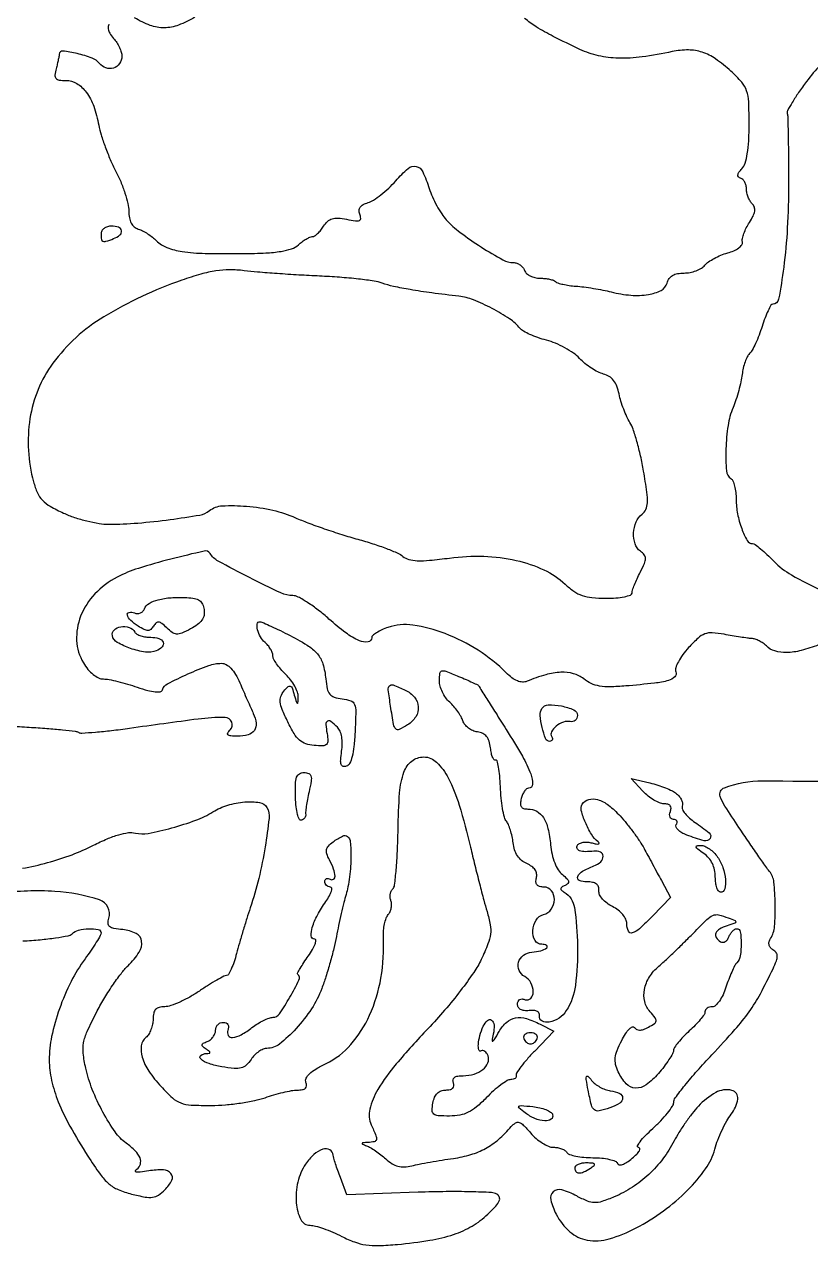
# Model space of a CAD drawing. Extents: x 0 to 1938, y 0 to 2000.
# Drawn here: x 1610.3 to 1761.3, y 930.1 to 1164.8 of the extents above; entities that cross this region are included whole.
import ezdxf

# ---------------------------------------------------------------- set-up
doc = ezdxf.new("R2010")
doc.units = 0

msp = doc.modelspace()

# ---------------------------------------------------------------- linework, layer by layer
for points in [[(1626.482662, 1164.808072, 0.109243), (1626.388707, 1163.910759, 0.111207), (1626.682139, 1163.06731, 0.044845), (1627.420296, 1162.088072, -0.042225), (1628.024919, 1161.294647, -0.034307), (1628.535962, 1160.355123, -0.035502), (1628.88737, 1159.417596, -0.072035), (1629, 1158.639875, -0.153346), (1628.558444, 1157.233995, -0.164798), (1627.403181, 1156.381918, -0.160199), (1625.941355, 1156.394879, -0.144743), (1624.701956, 1157.268622, 0.137184), (1623.28343, 1158.300457, 0.031514), (1620.421206, 1159.164584, 0.028898), (1617.643019, 1159.648404, 0.441117), (1616.986345, 1159.076807, -0.042241), (1616.948852, 1158.731322, -0.00556), (1616.799577, 1158.0085, -0.006424), (1616.601589, 1157.153753, -0.005343), (1616.369714, 1156.25, 0.038992), (1616.145571, 1155.044889, 0.204495), (1616.338805, 1154.414596, 0.187437), (1616.942228, 1154.085481, 0.032196), (1618.268359, 1154, -0.13802), (1620.362298, 1153.410766, -0.097839), (1622.168554, 1151.749296, -0.073276), (1623.596808, 1149.044154, -0.039563), (1624.568818, 1145.396199, 0.02969), (1625.019781, 1143.558827, 0.013498), (1625.815042, 1141.214443, 0.013311), (1626.788989, 1138.780611, 0.017804), (1627.808225, 1136.631691, -0.021215), (1628.774786, 1134.557409, -0.01953), (1629.591583, 1132.351207, -0.019955), (1630.163804, 1130.327928, -0.058997), (1630.333333, 1128.89618, 0.044073), (1630.446956, 1127.609643, 0.077976), (1630.793243, 1126.604605, 0.094961), (1631.369372, 1125.887481, 0.099655), (1632.160747, 1125.448981, -0.043697), (1632.981157, 1125.107261, -0.022512), (1633.94342, 1124.547295, -0.022195), (1634.888378, 1123.87777, -0.031158), (1635.663265, 1123.193877, 0.105613), (1637.66489, 1121.896869, 0.054561), (1640.56402, 1121.139611, 0.031611), (1644.984764, 1120.770603, 0.007646), (1652.326342, 1120.735467, 0.009047), (1656.661208, 1120.859476, 0.027676), (1659.585881, 1121.158921, 0.041371), (1661.603055, 1121.652689, 0.10357), (1662.905082, 1122.414101, -0.024031), (1663.644301, 1123.021118, -0.026414), (1664.416111, 1123.534142, -0.02714), (1665.115762, 1123.897997, -0.106726), (1665.588194, 1124, 0.145929), (1666.029206, 1124.131513, 0.040085), (1666.608056, 1124.580529, 0.036919), (1667.212215, 1125.219868, 0.031276), (1667.753107, 1125.976269, -0.063539), (1668.52625, 1126.922332, -0.116357), (1669.382491, 1127.420644, -0.092936), (1670.506164, 1127.544804, -0.030535), (1672.161491, 1127.317702, 0.013515), (1673.885273, 1127.021151, 0.127366), (1674.625463, 1127.102925, 0.323109), (1674.883794, 1127.495202, 0.081108), (1674.718866, 1128.290241, -0.095788), (1674.585649, 1129.041878, -0.151163), (1674.787348, 1129.65954, -0.120269), (1675.351881, 1130.150412, -0.049456), (1676.301029, 1130.526761, 0.074063), (1677.356352, 1131.006317, 0.023316), (1678.769948, 1132.017632, 0.022719), (1680.262726, 1133.308667, 0.023351), (1681.617942, 1134.718586, -0.033828), (1684.000155, 1137.095293, -0.240253), (1685.534873, 1137.479077, -0.231093), (1686.787362, 1136.464711, -0.031511), (1688.050216, 1133.236072, 0.027319), (1688.659299, 1131.63958, 0.019735), (1689.502793, 1129.930904, 0.020026), (1690.436509, 1128.366387, 0.040324), (1691.31549, 1127.230835, 0.047322), (1693.982698, 1124.810566, 0.018734), (1698.058863, 1121.992721, 0.014701), (1702.181769, 1119.532534, 0.127839), (1704.230559, 1119, -0.087233), (1704.868211, 1118.887898, -0.066414), (1705.498189, 1118.559375, -0.065836), (1706.025297, 1118.073416, -0.082211), (1706.361626, 1117.5, 0.11857), (1706.756388, 1116.925996, 0.065237), (1707.462783, 1116.440625, 0.059305), (1708.354826, 1116.111702, 0.058765), (1709.301949, 1116, -0.025052), (1710.254842, 1115.952226, -0.028012), (1711.162789, 1115.809242, -0.02896), (1711.91281, 1115.601579, -0.114847), (1712.316056, 1115.35061, 0.122118), (1712.757301, 1115.084694, 0.019705), (1713.73445, 1114.824826, 0.020757), (1714.934177, 1114.607733, 0.016915), (1716.232723, 1114.472614, -0.014928), (1717.735834, 1114.322242, -0.008165), (1719.568362, 1114.052978, -0.00813), (1721.422483, 1113.718493, -0.012823), (1723, 1113.365088, 0.040674), (1726.784946, 1112.735894, 0.060367), (1730.140086, 1112.860629, 0.079404), (1732.601722, 1113.666082, 0.213226), (1733.729011, 1115.07174, -0.090413), (1734.126808, 1115.925303, -0.105615), (1734.783618, 1116.529738, -0.08795), (1735.731762, 1116.884453, -0.045668), (1736.994187, 1117, 0.048264), (1738.142828, 1117.111135, 0.041521), (1739.31075, 1117.441799, 0.043555), (1740.326277, 1117.927293, 0.086481), (1741.003316, 1118.503996, -0.068551), (1741.699584, 1119.141265, -0.02754), (1742.802607, 1119.816367, -0.026621), (1744.0881, 1120.423021, -0.030403), (1745.375761, 1120.859647, 0.037967), (1746.550929, 1121.278029, 0.055645), (1747.497426, 1121.831455, 0.071732), (1748.095406, 1122.427165, 0.220803), (1748.21122, 1122.971992, -0.110562), (1748.207995, 1123.623321, -0.032146), (1748.486633, 1124.593957, -0.030608), (1748.951034, 1125.677186, -0.028464), (1749.554318, 1126.723243, 0.028325), (1750.263014, 1127.951289, 0.079553), (1750.562973, 1128.894193, 0.118485), (1750.496977, 1129.65397, 0.11624), (1750.093098, 1130.306902, -0.06458), (1749.674325, 1130.850494, -0.039125), (1749.321098, 1131.583173, -0.038607), (1749.0802, 1132.379258, -0.05422), (1749, 1133.116667, 0.061532), (1748.915435, 1133.801226, 0.062671), (1748.666908, 1134.440093, 0.069093), (1748.299778, 1134.939266, 0.119802), (1747.866071, 1135.21131, -0.124514), (1747.454492, 1135.47483, -0.226001), (1747.335532, 1135.847474, -0.124826), (1747.541422, 1136.357185, -0.032007), (1748.116071, 1137.044643, 0.116628), (1748.723404, 1138.085868, 0.033568), (1749.149076, 1139.914381, 0.027024), (1749.415639, 1142.382696, 0.013386), (1749.5, 1145.533203, 0.010469), (1749.408165, 1149.918698, 0.07194), (1749.011354, 1152.033165, 0.097861), (1748.070234, 1153.660824, 0.027173), (1746, 1155.780191, 0.033603), (1743.067143, 1158.130666, 0.071804), (1740.478197, 1159.429736, 0.080636), (1737.827986, 1159.859548, 0.052466), (1734.7372, 1159.533881, -0.018772), (1728.929666, 1158.523362, -0.039826), (1724.375084, 1158.272022, -0.049672), (1720.543315, 1158.74861, -0.054297), (1717, 1159.968195, -0.006805), (1711.86098, 1162.473423, -0.022944), (1708.60488, 1164.30794, -0.034842), (1706.371626, 1165.931503, -0.051548)], [(1643, 1166.154441, -0.047029), (1639.891915, 1164.629076, -0.088427), (1637.151987, 1164.1139, -0.090291), (1634.441398, 1164.580957, -0.050755), (1631.427273, 1166.044948)], [(1763.238953, 1157.013802, 0.028736), (1760.499453, 1153.773697, 0.01035), (1759.000543, 1151.690541, 0.015249), (1757.779615, 1149.796263, 0.010453), (1756.860406, 1148.195007, 0.203416), (1756.805269, 1147.639113, -0.069718), (1756.913256, 1146.983644, -0.001179), (1756.992853, 1143.318372, -0.002997), (1757.049948, 1139.045097, -0.001986), (1757.066593, 1134.139113, -0.013531), (1756.831783, 1125.645894, -0.018975), (1756.129946, 1118.092028, -0.012505), (1755.166421, 1111.949747, -0.362251), (1754.027549, 1111, 0.269608), (1753.687109, 1110.80204, 0.017601), (1753.137264, 1109.751563, 0.021743), (1752.551093, 1108.378682, 0.014197), (1751.990204, 1106.75, -0.014943), (1751.401779, 1105.0496, -0.016833), (1750.733659, 1103.454687, -0.016269), (1750.079415, 1102.143741, -0.082304), (1749.580144, 1101.5, 0.090872), (1749.14054, 1100.912834, 0.029621), (1748.715021, 1099.9125, 0.028404), (1748.364667, 1098.721824, 0.028468), (1748.151841, 1097.5, -0.025237), (1747.918878, 1096.10951, -0.012892), (1747.494163, 1094.390689, -0.012776), (1746.964229, 1092.63775, -0.018715), (1746.401841, 1091.127876, 0.061074), (1745.446862, 1087.703704, 0.030136), (1745.041416, 1083.197398, 0.023949), (1745.119374, 1078.963261, 0.242313), (1746, 1077.5, -0.158576), (1746.386587, 1077.043524, -0.035985), (1746.70625, 1076.066547, -0.033804), (1746.926568, 1074.832666, -0.027285), (1747, 1073.488036, 0.048294), (1747.268132, 1070.718489, 0.040528), (1748.066813, 1067.877338, 0.039446), (1749.122514, 1065.59895, 0.270857), (1750.147057, 1065, -0.161491), (1750.624885, 1064.841538, -0.012791), (1751.689079, 1064.005307, -0.016316), (1752.926293, 1062.910904, -0.011751), (1754.236542, 1061.613811, 0.072495), (1757.622748, 1058.990557, 0.020115), (1763.616392, 1055.914615, 0.013387)], [(1762.816919, 1045.543422, -0.031701), (1759.504096, 1044.455761, -0.058281), (1756.696011, 1044.067424, -0.07622), (1754.447467, 1044.364038, -0.126187), (1752.809524, 1045.333333, 0.04497), (1752.189802, 1045.850588, 0.034388), (1751.430729, 1046.302394, 0.035273), (1750.654485, 1046.628411, 0.066226), (1749.988095, 1046.759923, -0.017997), (1749.175149, 1046.84032, -0.004165), (1747.814064, 1047.036148, -0.004295), (1746.249652, 1047.288318, -0.00419), (1744.676803, 1047.56931, 0.029376), (1742.412934, 1047.85707, 0.106999), (1740.987571, 1047.648217, 0.096719), (1739.699348, 1046.855708, 0.021577), (1737.868143, 1045.016778, 0.027459), (1736.763516, 1043.665339, 0.035471), (1735.913398, 1042.307649, 0.038272), (1735.394662, 1041.120664, 0.1773), (1735.406044, 1040.384251, -0.293992), (1735.202772, 1039.40888, -0.129572), (1734.01957, 1038.706445, -0.042176), (1731.335642, 1038.179838, -0.006119), (1725.788016, 1037.638865, -0.015438), (1722.775814, 1037.475763, -0.04791), (1720.748503, 1037.623054, -0.066638), (1719.180083, 1038.110547, -0.058086), (1717.713774, 1039.010505, 0.100037), (1715.743527, 1040.004161, 0.077927), (1713.354597, 1040.273225, 0.059148), (1710.429853, 1039.796609, 0.028223), (1706.827319, 1038.537933, -0.114899), (1705.957858, 1038.394262, -0.081091), (1704.989275, 1038.617845, -0.063733), (1703.94075, 1039.212612, -0.035986), (1702.835499, 1040.172681, 0.055115), (1697.461653, 1044.492064, 0.050111), (1691.104241, 1047.695745, 0.053882), (1684.913874, 1049.335812, 0.122294), (1680.125064, 1048.893753, 0.024096), (1678.928165, 1048.410676, 0.033912), (1677.917987, 1047.859348, 0.036035), (1677.190797, 1047.318567, 0.218199), (1677, 1046.902175, -0.37808), (1676.286792, 1046.093804, -0.135288), (1674.635393, 1046.333299, -0.057012), (1672.00821, 1047.861567, -0.02289), (1668.788776, 1050.5, 0.017669), (1666.730679, 1052.222897, 0.021594), (1664.685627, 1053.678125, 0.020713), (1662.893383, 1054.737535, 0.123734), (1661.849025, 1055, -0.110698), (1659.542975, 1055.516884, -0.007595), (1653.499359, 1058.482535, -0.006969), (1647.504816, 1061.64396, -0.127756), (1645.946674, 1063.105406, 0.318319), (1644.820823, 1063.569728, 0.006175), (1638.386619, 1062.011953, 0.014219), (1632.17715, 1060.237666, 0.043293), (1628.128386, 1058.557805, 0.082253), (1623.827026, 1055.328704, 0.096952), (1621.086202, 1051.046996, 0.106892), (1620.319974, 1046.391548, 0.121521), (1621.617514, 1042.07035, 0.040486), (1622.488061, 1040.836627, 0.049946), (1623.492713, 1039.851534, 0.057128), (1624.522409, 1039.20363, 0.110532), (1625.465608, 1038.985447, -0.045379), (1626.53852, 1038.880126, -0.012128), (1628.21714, 1038.51742, -0.01219), (1630.112947, 1038.010178, -0.012307), (1631.975719, 1037.412602, 0.015521), (1633.968821, 1036.787317, 0.042624), (1635.41594, 1036.51236, 0.069087), (1636.376744, 1036.546373, 0.275603), (1636.805169, 1036.915506, -0.195217), (1637.800046, 1038.079235, -0.014081), (1641.692202, 1039.958005, -0.01893), (1645.6879, 1041.571119, -0.086678), (1648.143297, 1042, -0.131067), (1649.058825, 1041.755814, -0.07437), (1649.964029, 1041.039008, -0.056212), (1650.837338, 1039.866695, -0.029914), (1651.654788, 1038.25, 0.000912), (1652.347734, 1036.656342, 0.000764), (1653.08831, 1034.968635, 0.000771), (1653.769784, 1033.428488, 0.002123), (1654.256558, 1032.345353, -0.075355), (1654.786655, 1030.475045, -0.185182), (1654.451988, 1029.110174, -0.175824), (1653.270123, 1028.273486, -0.067086), (1651.240983, 1028, -0.016461), (1649.916766, 1028.043607, -0.158448), (1649.400205, 1028.25, -0.368863), (1649.33897, 1028.607514, -0.062148), (1649.8, 1029.2, 0.303305), (1650.100257, 1030.708888, 0.299445), (1648.819681, 1031.578143, 0.036094), (1643.667829, 1031.280575, 0.003056), (1630.5, 1029.479108, -0.006069), (1626.99431, 1029.021, -0.009009), (1623.912853, 1028.712496, -0.004818), (1621.320768, 1028.525207, -0.155157), (1620.713966, 1028.677158, 0.109644), (1620.111137, 1028.886887, 0.003718), (1617.599102, 1029.161688, 0.006849), (1614.60982, 1029.424903, 0.004706), (1611.213966, 1029.644974, -0.012335), (1607.501457, 1029.942504, -0.018095)], [(1609.904148, 1002.607479, 0.022172), (1614.71686, 1003.699055, 0.022092), (1619.439405, 1005.219898, 0.029262), (1623.573041, 1007.037354, -0.017177), (1626.171914, 1008.255746, -0.029864), (1628.413538, 1009.059624, -0.036305), (1630.25954, 1009.457021, -0.09664), (1631.599669, 1009.385629, 0.109346), (1634.053184, 1009.31672, 0.019212), (1638.576515, 1010.367087, 0.021885), (1643.194309, 1011.848071, 0.049183), (1646.5, 1013.454699, -0.064551), (1649.336719, 1014.727509, -0.05265), (1652.608936, 1015.348812, -0.056657), (1655.46267, 1015.261011, -0.233258), (1656.846632, 1014.30957, -0.155781), (1657.277613, 1012.195715, -0.013878), (1656.533895, 1006.748948, -0.018597), (1655.29877, 1000.676068, -0.021464), (1653.661928, 995, 0.004977), (1653.002838, 992.968535, 0.003096), (1652.268295, 990.573437, 0.003106), (1651.572944, 988.201577, 0.005616), (1651.037591, 986.25, -0.016735), (1650.551662, 984.621423, -0.025504), (1650.012125, 983.248438, -0.023011), (1649.48682, 982.217978, -0.269597), (1649.111937, 982, 0.122802), (1648.604624, 981.873494, 0.007735), (1647.246544, 981.124095, 0.011018), (1645.645201, 980.160423, 0.007942), (1643.900481, 979.018197, -0.021106), (1642.050627, 977.875542, -0.021844), (1640.131704, 976.906954, -0.022197), (1638.403936, 976.218108, -0.081908), (1637.25, 976.018197, 0.057778), (1636.167872, 975.883854, 0.145468), (1635.488501, 975.487756, 0.138751), (1635.116675, 974.77056, 0.050681), (1635, 973.622445, -0.050455), (1634.899528, 972.629318, -0.042121), (1634.600466, 971.611713, -0.043934), (1634.16125, 970.720383, -0.083296), (1633.639886, 970.116095, 0.184888), (1632.740837, 968.517922, 0.111467), (1632.906355, 966.322179, 0.074567), (1634.187068, 963.644395, 0.036685), (1636.532365, 960.673827, 0.023575), (1638.714675, 958.506281, 0.094188), (1640.316871, 957.530478, 0.078368), (1642.310416, 957.120547, 0.013339), (1646.199017, 957.043893, 0.019094), (1648.904458, 957.166127, 0.01496), (1651.824086, 957.498201, 0.015209), (1654.524902, 957.97179, 0.035461), (1656.5, 958.528836, -0.015205), (1658.194179, 959.081595, -0.013741), (1659.976718, 959.551001, -0.013913), (1661.596476, 959.883029, -0.041918), (1662.718615, 959.984944, 0.04128), (1663.697832, 960.07262, 0.140507), (1664.268609, 960.349041, 0.204862), (1664.484661, 960.812191, 0.10002), (1664.374235, 961.467143, -0.205093), (1664.404281, 962.253955, -0.094068), (1665.021262, 963.099576, -0.055612), (1666.26568, 964.029536, -0.019605), (1668.232442, 965.082273, 0.101642), (1672.976376, 968.725009, 0.072395), (1676.596039, 974.386781, 0.064535), (1678.766086, 981.518005, 0.053115), (1679.246457, 989.464257, -0.033452), (1679.272413, 990.69252, -0.031504), (1679.460959, 991.93171, -0.033043), (1679.770297, 993.007289, -0.086872), (1680.167249, 993.701523, 0.069857), (1680.53172, 994.291695, 0.055048), (1680.75662, 995.009155, 0.056268), (1680.816145, 995.739138, 0.084035), (1680.690021, 996.36541, -0.069277), (1680.551388, 996.962673, -0.060137), (1680.57093, 997.605575, -0.062855), (1680.737945, 998.195119, -0.096243), (1681.034099, 998.634099, 0.168632), (1681.388632, 999.365652, 0.006814), (1681.697321, 1002.336678, 0.011282), (1681.939067, 1005.921315, 0.007685), (1682.059209, 1010.005954, -0.014299), (1682.362472, 1017.11527, -0.067144), (1683.194561, 1021.11092, -0.142691), (1684.699576, 1023.206312, -0.16766), (1687, 1024, -0.197672), (1689.469617, 1022.98395, -0.078322), (1691.684257, 1019.970932, -0.046404), (1693.794916, 1014.759017, -0.014799), (1695.968229, 1006.668972, 0.002468), (1696.800928, 1003.233317, 0.002189), (1697.700939, 999.665442, 0.002197), (1698.539366, 996.460507, 0.006729), (1699.146398, 994.29849, -0.025964), (1699.754422, 991.761923, -0.075807), (1699.811892, 989.967915, -0.064544), (1699.333844, 988.081647, -0.015228), (1698.042734, 985.091239, -0.041704), (1696.620222, 982.614757, -0.012719), (1694.071096, 979.119939, -0.012638), (1691.004706, 975.334966, -0.013484), (1687.814629, 971.792748, 0.013348), (1681.69706, 965.003596, 0.043419), (1678.181294, 960.078229, 0.072097), (1676.632098, 956.30086, 0.169801), (1676.905623, 953.30779, -0.008999), (1677.811164, 951.221638, -0.146728), (1677.886624, 950.470732, -0.303407), (1677.495025, 950.075182, -0.039064), (1676.25, 949.921053, 0.00755), (1675.322671, 949.865176, 0.286543), (1675.161213, 949.746609, 0.410801), (1675.22545, 949.594806, 0.010113), (1676, 949.293772, -0.047013), (1676.725736, 948.948181, -0.016179), (1677.705312, 948.319288, -0.015915), (1678.746992, 947.551911, -0.017772), (1679.698933, 946.74638, 0.043625), (1680.895621, 945.835466, 0.077239), (1682.030992, 945.342993, 0.078448), (1683.24988, 945.222523, 0.046336), (1684.698933, 945.442514, -0.012484), (1686.126487, 945.759204, -0.004309), (1688.203736, 946.147338, -0.004278), (1690.501762, 946.536004, -0.004953), (1692.696764, 946.865688, 0.037426), (1696.046681, 947.593698, 0.053496), (1698.850913, 948.765125, 0.053097), (1701.357974, 950.512459, 0.036168), (1703.813451, 952.976234, -0.070229), (1704.622165, 953.684333, -0.228558), (1705.30957, 953.773878, -0.119689), (1706.110651, 953.273754, -0.014818), (1707.515485, 951.75, 0.037152), (1708.576336, 950.697709, 0.03656), (1709.786676, 949.807812, 0.038951), (1710.962437, 949.191147, 0.101642), (1711.893017, 949, -0.045807), (1712.699683, 948.925943, -0.045826), (1713.47926, 948.70625, -0.049842), (1714.120901, 948.383639, -0.113418), (1714.5, 948, 0.178424), (1714.996645, 947.611287, 0.028163), (1716.216546, 947.29375, 0.028269), (1717.761787, 947.073134, 0.021326), (1719.475684, 947, -0.023399), (1721.171225, 946.920609, -0.033288), (1722.659882, 946.680174, -0.035087), (1723.792393, 946.333782, -0.224164), (1724.196257, 945.91123, 0.285138), (1724.530514, 945.633376, 0.117231), (1725.141928, 945.691893, 0.063926), (1726.001641, 946.114086, 0.027459), (1727.02959, 946.877961, 0.0242), (1727.894108, 947.67111, 0.063156), (1728.406283, 948.339431, 0.174803), (1728.483664, 948.760752, 0.35931), (1728.247119, 948.966731, -0.533055), (1728.067647, 949.249985, -0.05782), (1728.538118, 950.052534, -0.032515), (1729.547211, 951.224771, -0.015084), (1730.997119, 952.616362, 0.017736), (1732.529896, 954.103184, 0.022785), (1733.824154, 955.580081, 0.021499), (1734.773511, 956.879331, 0.148078), (1735, 957.627322, -0.162744), (1735.285794, 958.482114, -0.007846), (1737.155049, 960.8856, -0.01212), (1739.525529, 963.69456, -0.008378), (1742.336335, 966.76096, 0.008413), (1746.780324, 971.609745, 0.026993), (1749.504089, 975.040217, 0.030701), (1751.654542, 978.503161, 0.013558), (1754.081965, 983.315036, 0.017858), (1754.739788, 984.8521, 0.092866), (1754.907356, 985.755147, 0.163746), (1754.690672, 986.395383, 0.091824), (1754.075671, 986.953233, -0.082613), (1753.574957, 987.391001, -0.119573), (1753.320716, 987.917992, -0.117271), (1753.333752, 988.51067, -0.077473), (1753.606572, 989.138197, 0.12103), (1754.372125, 991.418872, 0.024584), (1754.517361, 995.713495, 0.023507), (1754.250652, 999.985042, 0.14412), (1753.409098, 1002, -0.016911), (1752.692495, 1002.946406, -0.00201), (1751.184029, 1005.103565, -0.002398), (1749.412893, 1007.684502, -0.001966), (1747.544376, 1010.458944, -0.005251), (1744.858695, 1014.573696, -0.053958), (1743.958479, 1016.390875, -0.19704), (1743.996112, 1017.408761, -0.200221), (1744.73717, 1018.098476, -0.08951), (1752.082297, 1019.402984, -0.002748), (1782.986467, 1019.14735, -0.003999)], [(1609.992463, 988.65111, 0.009915), (1613.315398, 988.886995, 0.013872), (1616.271541, 989.238769, 0.010166), (1618.69109, 989.645424, 0.150765), (1619.442463, 990.042463, -0.140153), (1620.663031, 990.720249, -0.050196), (1622.655885, 990.976953, -0.052802), (1624.468686, 990.835806, -0.361516), (1625, 990.197003, -0.13043), (1624.868262, 989.70058, -0.008443), (1624.099428, 988.405298, -0.011851), (1623.108616, 986.88059, -0.008534), (1621.934223, 985.225195, 0.042303), (1619.242303, 980.830049, 0.031279), (1617.00813, 975.581621, 0.031869), (1615.507144, 970.286029, 0.056447), (1615.055873, 965.774983, 0.051797), (1615.514866, 961.855374, 0.040377), (1616.786261, 957.756687, 0.031813), (1619.019571, 953.074958, 0.014957), (1622.460236, 947.31703, 0.013449), (1624.819699, 943.834134, 0.05838), (1626.497186, 941.993098, 0.079136), (1628.293583, 940.873652, 0.038183), (1630.871279, 940.010828, 0.015031), (1633.463542, 939.440354, 0.079045), (1634.916239, 939.398515, 0.11535), (1636.03956, 939.819613, 0.049304), (1637.287376, 940.842931, 0.079279), (1638.594627, 942.646554, 0.30401), (1638.435175, 943.954444, 0.211065), (1636.975818, 944.64718, 0.047685), (1634.172019, 944.455862, -0.01024), (1632.548373, 944.222172, -0.069381), (1631.739006, 944.23518, -0.472629), (1631.606387, 944.45989, -0.153954), (1631.878115, 944.813375, 0.172827), (1632.556101, 945.765855, 0.168301), (1632.488676, 946.944554, 0.099909), (1631.570406, 948.316687, 0.039212), (1629.826343, 949.796102, -0.084709), (1627.699682, 951.960152, -0.028279), (1625.367073, 955.755125, -0.028386), (1623.329869, 960.106899, -0.040371), (1622.066907, 964.18427, -0.026327), (1621.581607, 967.062535, -0.075956), (1621.65669, 969.078547, -0.059399), (1622.344565, 971.244531, -0.011722), (1624.119123, 974.921818, -0.016797), (1625.523941, 977.453203, -0.013889), (1627.183483, 980.053692, -0.014118), (1628.840299, 982.354836, -0.036122), (1630.200415, 983.891683, 0.054156), (1632.339521, 986.491551, 0.183095), (1632.807249, 988.602095, 0.245411), (1631.735567, 990.086235, 0.092269), (1629.195625, 990.816803, -0.021107), (1627.471856, 991.056665, -0.126148), (1626.654609, 991.432897, -0.221588), (1626.360098, 992.039084, -0.081041), (1626.501872, 993.0059, 0.411652), (1624.701833, 996.517374, 0.062674), (1616.151272, 998.169815, 0.052799), (1605.624547, 997.750836, 0.097246)]]:
    msp.add_lwpolyline(points, format="xyb")
for points in [[(1625, 1124.5, 0.036287), (1625.075161, 1123.465711, 0.274596), (1625.370956, 1123.100721, 0.168163), (1625.951151, 1123.0888, 0.013436), (1627.418213, 1123.606989, 0.07847), (1628.634558, 1124.308319, 0.272501), (1628.941099, 1125.125027, 0.276633), (1628.375605, 1125.779244, 0.07973), (1627, 1126, 0.072314), (1626.230589, 1125.888136, 0.08892), (1625.583333, 1125.5625, 0.10214), (1625.153209, 1125.075754, 0.130775)], [(1640.5, 1115.604346, 0.051682), (1625.533813, 1108.57347, 0.098959), (1615.768962, 1099.6621, 0.121143), (1611.357197, 1089.01054, 0.104023), (1612.034403, 1076.872239, 0.039766), (1612.787782, 1074.75944, 0.085719), (1613.750003, 1073.331727, 0.072544), (1615.242189, 1072.169071, 0.022401), (1617.786262, 1070.86947, 0.027037), (1619.883552, 1070.04774, 0.019709), (1622.29034, 1069.355791, 0.020013), (1624.631092, 1068.880041, 0.04078), (1626.5, 1068.732126, 0.019155), (1632.066606, 1068.959589, 0.013627), (1638.275912, 1069.622749, 0.009013), (1643.972203, 1070.493416, 0.126388), (1645.847413, 1071.333404, -0.157088), (1648.297042, 1072.258128, -0.032833), (1652.94455, 1072.1823, -0.034573), (1658.031712, 1071.407863, -0.049774), (1662.352366, 1069.977685, 0.015), (1664.715045, 1069.008908, 0.006692), (1667.878967, 1067.869221, 0.006617), (1671.26084, 1066.751779, 0.008909), (1674.352366, 1065.835706, -0.01059), (1677.19894, 1064.9818, -0.012652), (1679.841008, 1064.053389, -0.011437), (1682.017669, 1063.168582, -0.077068), (1683, 1062.548871, 0.114889), (1684.119078, 1061.955044, 0.055942), (1685.728057, 1061.716287, 0.033238), (1688.121196, 1061.790266, 0.008663), (1691.945288, 1062.230745, -0.040839), (1698.531966, 1062.562815, -0.047857), (1704.734668, 1061.771427, -0.052796), (1710.087888, 1059.949548, -0.080869), (1714.138258, 1057.208654, 0.037691), (1715.835043, 1055.833836, 0.068582), (1717.423985, 1055.02938, 0.060057), (1719.311956, 1054.623532, 0.022947), (1722.002189, 1054.5, 0.018855), (1723.916616, 1054.57222, 0.030491), (1725.530959, 1054.79375, 0.031337), (1726.720437, 1055.110163, 0.320201), (1727.003708, 1055.5, -0.078058), (1727.096824, 1056.061235, -0.013419), (1727.465081, 1057.079395, -0.014328), (1727.968232, 1058.261079, -0.012364), (1728.562244, 1059.472407, 0.015156), (1729.401153, 1061.207571, 0.102743), (1729.603652, 1062.133701, 0.174521), (1729.362746, 1062.825571, 0.064789), (1728.605009, 1063.546874, -0.157622), (1727.589757, 1064.948857, -0.090256), (1727.307868, 1067.038976, -0.087324), (1727.782609, 1069.160246, -0.132369), (1728.931661, 1070.648189, 0.126301), (1729.668292, 1071.578899, 0.096253), (1729.961093, 1072.850402, 0.044149), (1729.849876, 1074.914829, 0.006942), (1729.217147, 1078.939265, 0.012498), (1728.64557, 1081.835857, 0.013406), (1727.941427, 1084.632801, 0.013039), (1727.211402, 1086.996827, 0.059734), (1726.5943, 1088.291076, -0.033629), (1726.009672, 1089.368875, -0.016617), (1725.407868, 1090.806093, -0.01641), (1724.879984, 1092.344747, -0.023035), (1724.518499, 1093.750942, 0.040303), (1724.075186, 1095.257833, 0.074573), (1723.447528, 1096.365456, 0.087591), (1722.602811, 1097.123902, 0.077906), (1721.515167, 1097.585549, -0.056593), (1720.461313, 1097.980983, -0.026736), (1719.203115, 1098.710585, -0.026088), (1717.953285, 1099.623994, -0.033344), (1716.90996, 1100.595844, 0.051895), (1715.745641, 1101.602517, 0.026665), (1714.10579, 1102.621272, 0.026184), (1712.288537, 1103.499604, 0.035665), (1710.56513, 1104.083311, -0.020025), (1708.935561, 1104.579039, -0.021923), (1707.400382, 1105.19078, -0.022021), (1706.142881, 1105.82492, -0.093496), (1705.5, 1106.36373, 0.074255), (1703.484637, 1108.188355, 0.026027), (1700.116174, 1110.186899, 0.026253), (1696.526455, 1111.837344, 0.066547), (1693.74731, 1112.533837, -0.004859), (1688.530476, 1113.175463, -0.009516), (1684.392267, 1113.80566, -0.011599), (1681.186482, 1114.433355, -0.03292), (1679, 1115.067697, 0.051365), (1677.492575, 1115.445457, 0.008013), (1674.44375, 1115.834373, 0.008846), (1670.820473, 1116.172897, 0.007605), (1667, 1116.403395, -0.003499), (1662.996205, 1116.611975, -0.003081), (1658.821875, 1116.884562, -0.003096), (1655.059684, 1117.176946, -0.009331), (1652.5, 1117.440011, 0.030607), (1649.694678, 1117.608195, 0.037638), (1647.08019, 1117.407653, 0.03173), (1644.194581, 1116.776801, 0.014311)], [(1644.811985, 1052.307734, -0.083965), (1644.783246, 1051.20999, -0.104913), (1644.384566, 1050.274267, -0.083763), (1643.555146, 1049.434118, -0.036876), (1642.220157, 1048.613848, -0.019145), (1640.49415, 1047.803461, -0.11107), (1639.510432, 1047.625019, -0.145694), (1638.678485, 1047.911043, -0.041216), (1637.622008, 1048.806114, 0.024434), (1636.69906, 1049.642789, 0.138144), (1636.096588, 1049.906793, 0.219951), (1635.600344, 1049.756241, 0.072499), (1635.097855, 1049.15783, -0.071526), (1634.56986, 1048.526566, -0.184101), (1634.023853, 1048.316476, -0.118474), (1633.30918, 1048.485818, -0.022438), (1632.134019, 1049.148377, -0.046365), (1630.697562, 1050.242444, -0.138446), (1630.055613, 1051.284625, -0.452098), (1630.376957, 1051.783481, -0.129657), (1631.417241, 1051.670131, 0.094854), (1631.997944, 1051.566101, 0.096863), (1632.571391, 1051.685332, 0.098866), (1633.04865, 1052.008501, 0.103386), (1633.356092, 1052.485578, -0.173625), (1634.223558, 1053.494344, -0.064739), (1635.979488, 1054.210895, -0.048939), (1638.444111, 1054.609524, -0.026964), (1641.5, 1054.635922, -0.036965), (1642.974037, 1054.45942, -0.105296), (1643.919959, 1054.056266, -0.13141), (1644.498283, 1053.365131, -0.073653)], [(1631.5, 1048, 0.130646), (1631.906663, 1047.615492, 0.045439), (1632.653525, 1047.29375, 0.041396), (1633.57934, 1047.073842, 0.037634), (1634.559017, 1047, -0.076609), (1636.13333, 1046.757361, -0.222499), (1636.923706, 1046.030288, -0.300289), (1636.749984, 1045.147104, -0.107088), (1635.62195, 1044.408423, -0.126566), (1633.530715, 1044.167683, -0.048576), (1630.66296, 1044.852032, -0.047727), (1628.103459, 1046.015701, -0.217969), (1627.178205, 1047.313171, -0.258535), (1627.531678, 1048.395232, -0.148953), (1628.798702, 1049.012495, -0.12165), (1630.397281, 1048.877083, -0.174388)], [(1660.846058, 1047.578008, -0.019053), (1664.603203, 1045.490575, -0.079974), (1666.564314, 1043.822478, -0.105982), (1667.617037, 1041.873198, -0.047386), (1668.168295, 1038.995985, 0.027529), (1668.455772, 1037.089257, 0.121032), (1668.942501, 1036.070171, 0.146497), (1669.792134, 1035.497098, 0.04709), (1671.295878, 1035.179151, -0.053675), (1672.962283, 1034.803875, -0.221188), (1673.689691, 1034.106782, -0.098429), (1673.934014, 1032.725591, -0.006831), (1673.795878, 1028.75852, -0.014361), (1673.58437, 1026.02381, -0.036179), (1673.230428, 1024.059062, -0.051161), (1672.749661, 1022.753329, -0.201826), (1672.117802, 1022.20197, -0.156265), (1671.502315, 1022.196342, -0.247365), (1671.137914, 1022.56109, -0.094861), (1671.040429, 1023.437518, -0.016838), (1671.225917, 1025.085914, 0.034717), (1671.336436, 1026.53117, 0.044365), (1671.227419, 1027.861612, 0.050831), (1670.919956, 1028.96395, 0.10332), (1670.429544, 1029.713314, 0.030149), (1669.167272, 1030.831892, 0.312404), (1668.510238, 1030.870861, 0.281508), (1668.192207, 1030.253409, 0.026557), (1668.416215, 1028.48901, -0.033078), (1668.578118, 1027.065552, -0.222598), (1668.314376, 1026.425629, -0.184471), (1667.614801, 1026.148667, -0.022048), (1665.921481, 1026.202806, -0.062987), (1664.329168, 1026.528667, -0.101712), (1663.14001, 1027.226044, -0.0749), (1662.091656, 1028.501045, -0.021952), (1660.884258, 1030.739092, -0.013575), (1659.804271, 1033.133706, -0.067599), (1659.423734, 1034.555307, -0.118239), (1659.540332, 1035.622468, -0.087349), (1660.131148, 1036.658023, -0.02514), (1660.927793, 1037.525268, -0.29489), (1661.3564, 1037.613942, -0.220171), (1661.702519, 1037.255461, -0.015302), (1662.132919, 1035.882728, 0.003525), (1662.528859, 1034.507228, 0.205753), (1662.69242, 1034.310326, 0.537903), (1662.821727, 1034.383545, 0.006843), (1662.883043, 1035.5, 0.09668), (1662.740442, 1036.433541, 0.039871), (1662.211941, 1037.604269, 0.037531), (1661.426632, 1038.806136, 0.039523), (1660.482723, 1039.85496, -0.024687), (1659.532402, 1040.849955, -0.02823), (1658.7293, 1041.891975, -0.029131), (1658.15847, 1042.840092, -0.121516), (1658, 1043.482515, 0.091876), (1657.89307, 1044.059531, 0.042745), (1657.559375, 1044.746972, 0.04042), (1657.073934, 1045.429623, 0.044813), (1656.5, 1046, -0.089184), (1655.608968, 1047.057494, -0.071405), (1655.056026, 1048.443046, -0.103013), (1655.020163, 1049.569006, -0.364274), (1655.533244, 1050, -0.104134), (1655.897881, 1049.923225, -0.003173), (1657.313846, 1049.28854, -0.006134), (1658.975994, 1048.506034, -0.004189)], [(1697.513689, 1037.718032, 0.017924), (1697.612377, 1037.548153, 0.000043), (1699.118987, 1035.156864, 0.000282), (1700.818959, 1032.462561, 0.000176), (1702.815054, 1029.305334, -0.010488), (1705.932576, 1024.14156, -0.039672), (1707.548862, 1020.733847, -0.09623), (1707.891295, 1018.759201, -0.408321), (1707.116631, 1018, 0.181596), (1706.740524, 1017.858742, 0.059916), (1706.339118, 1017.4125, 0.050447), (1705.975456, 1016.765484, 0.038887), (1705.710251, 1016, 0.048548), (1705.559899, 1015.06092, 0.157344), (1705.714359, 1014.456985, 0.183727), (1706.171253, 1014.113329, 0.070486), (1706.971175, 1014, -0.126609), (1708.684211, 1013.559161, -0.125613), (1709.977609, 1012.345328, -0.085792), (1710.858627, 1010.238298, -0.033773), (1711.353209, 1007.121162, 0.032047), (1711.636761, 1005.293353, 0.039615), (1712.141203, 1003.646108, 0.044551), (1712.816469, 1002.301462, 0.084488), (1713.615973, 1001.395425, -0.021715), (1714.522408, 1000.596195, -0.140741), (1714.824578, 1000.07463, -0.27812), (1714.700552, 999.669493, -0.085838), (1714.136847, 999.316128, 0.036466), (1713.509965, 999.004306, 0.235903), (1713.324162, 998.716321, 0.247078), (1713.446764, 998.404676, 0.039511), (1713.992468, 998.004655, -0.221082), (1715.939189, 995.04662, -0.032458), (1716.542385, 987.707079, -0.03592), (1716.125068, 980.085752, -0.110186), (1714.381781, 975.25, -0.106015), (1712.98656, 973.830368, -0.097905), (1711.092427, 973.056995, -0.175073), (1709.70577, 973.272501, -0.327891), (1709.25, 974.25, 0.172349), (1709.179596, 974.735709, 0.155524), (1708.816235, 975.092966, 0.099167), (1708.154803, 975.276495, 0.044643), (1707.25, 975.26179, -0.049902), (1706.304504, 975.256345, -0.100944), (1705.595235, 975.471999, -0.136595), (1705.160077, 975.892177, -0.133637), (1705, 976.480405, -0.095761), (1705.1068, 977.032929, -0.165937), (1705.408632, 977.383553, -0.1506), (1705.886618, 977.496586, -0.075057), (1706.5, 977.361626, 0.307385), (1707.555835, 977.608875, 0.194262), (1708.019448, 978.838381, 0.115406), (1707.564708, 980.597606, 0.145474), (1706.397259, 981.797559, -0.162191), (1705.309819, 982.990877, -0.176142), (1705.202275, 984.553381, -0.164315), (1706.134227, 985.899069, -0.142455), (1707.749512, 986.500372, 0.041612), (1709.478142, 986.773194, 0.106422), (1710.612509, 987.323614, 0.541384), (1710.574144, 987.771676, 0.123871), (1709.666667, 988, -0.267922), (1708.363947, 988.752036, -0.146538), (1707.925121, 990.603702, -0.122504), (1708.558549, 992.636265, -0.194686), (1710, 993.710251, 0.180859), (1711.482719, 994.754576, 0.146439), (1712.077605, 996.621274, 0.171547), (1711.515647, 998.305243, 0.231224), (1710.09362, 999, -0.061085), (1709.25886, 999.102364, -0.159899), (1708.753707, 999.41988, -0.168657), (1708.55078, 999.961689, -0.069697), (1708.641816, 1000.75, 0.102979), (1708.681646, 1001.563769, 0.108993), (1708.390182, 1002.307591, 0.090841), (1707.75655, 1002.958731, 0.051903), (1706.798197, 1003.5, -0.071174), (1705.782609, 1004.126193, -0.073474), (1704.995949, 1005.006145, -0.0681), (1704.454412, 1006.136418, -0.049656), (1704.161515, 1007.5, 0.024064), (1703.961951, 1008.73291, 0.023181), (1703.643018, 1009.956677, 0.023834), (1703.261066, 1011.00643, 0.073715), (1702.871739, 1011.650391, -0.112771), (1702.489205, 1012.41031, -0.01724), (1702.138136, 1014.079641, -0.018538), (1701.860413, 1016.113089, -0.015124), (1701.710224, 1018.304736, 0.01192), (1701.580958, 1020.386499, 0.02198), (1701.361433, 1022.068147, 0.021205), (1701.096076, 1023.276536, 0.503455), (1700.818058, 1023.387391, -0.370775), (1700.533601, 1023.43234, -0.075383), (1700.243007, 1023.902641, -0.047426), (1699.988706, 1024.701449, -0.02475), (1699.818058, 1025.733045, 0.046719), (1699.546078, 1027.022906, 0.096459), (1699.059805, 1027.92692, 0.11081), (1698.321389, 1028.505048, 0.075698), (1697.297279, 1028.813355, -0.069325), (1696.412313, 1029.067581, -0.058489), (1695.573346, 1029.564811, -0.060713), (1694.904092, 1030.217849, -0.092525), (1694.52175, 1030.931471, 0.052931), (1694.162832, 1031.750328, 0.024513), (1693.537203, 1032.730977, 0.023956), (1692.772422, 1033.706693, 0.030644), (1691.974471, 1034.523104, -0.056442), (1691.218707, 1035.38052, -0.041319), (1690.580001, 1036.477871, -0.042023), (1690.143821, 1037.634844, -0.069242), (1690, 1038.668408, -0.03213), (1690.092115, 1040.100397, -0.316456), (1690.47825, 1040.522059, -0.147091), (1691.253148, 1040.463281, -0.006996), (1693.698635, 1039.481452, -0.003643), (1695.124674, 1038.873372, -0.005656), (1696.344994, 1038.325974, -0.001998), (1697.385624, 1037.839913, -0.161223)], [(1683.452947, 1036.839485, -0.113717), (1685.213561, 1035.489949, -0.157026), (1685.945004, 1033.652474, -0.157391), (1685.466232, 1031.736649, -0.114355), (1683.902621, 1030.171259, -0.026869), (1682.268852, 1029.269109, -0.331512), (1681.61175, 1029.39509, -0.143123), (1681.204624, 1030.223399, -0.005133), (1680.627341, 1033.75, -0.007465), (1680.190151, 1036.91977, -0.219147), (1680.432115, 1037.676847, -0.310312), (1681.105902, 1037.833331, -0.013487)], [(1716.5, 1032, -0.09326), (1716.396401, 1031.449396, -0.117534), (1716.101892, 1031.024369, -0.124075), (1715.661292, 1030.792767, -0.11156), (1715.14474, 1030.785087, 0.139598), (1713.821529, 1030.692216, 0.083649), (1712.439689, 1029.911296, 0.097832), (1711.544308, 1028.836229, 0.269502), (1711.570027, 1027.886693, -0.08298), (1711.708495, 1027.547905, -0.161627), (1711.680215, 1027.260466, -0.182019), (1711.491677, 1027.069365, -0.108435), (1711.175594, 1027, -0.310272), (1710.40911, 1027.526303, -0.033812), (1709.742493, 1029.682958, -0.036442), (1709.372679, 1031.98433, -0.161393), (1709.685819, 1033.300662, -0.252694), (1710.905623, 1034.002637, -0.053997), (1713.427979, 1033.798594, -0.055048), (1715.797819, 1033.069169, -0.299017)], [(1664.957501, 1017.311565, 0.008279), (1664.652582, 1015.847013, 0.010806), (1664.424974, 1014.497585, 0.008578), (1664.279344, 1013.369016, 0.092365), (1664.312812, 1012.911565, -0.137676), (1664.307921, 1012.613285, -0.091108), (1664.151263, 1012.30621, -0.078678), (1663.868236, 1012.03704, -0.066749), (1663.5, 1011.85, -0.381785), (1663.097975, 1012.016543, -0.048752), (1662.747857, 1012.972075, -0.036764), (1662.483772, 1014.420873, -0.019269), (1662.358699, 1016.25, -0.012797), (1662.348095, 1018.808014, -0.078129), (1662.580588, 1020.104882, -0.177173), (1663.110489, 1020.754779, -0.134821), (1664.003388, 1021, -0.09349), (1664.90215, 1020.830467, -0.24069), (1665.328143, 1020.350144, -0.10602), (1665.368537, 1019.386121, -0.013114)], [(1735.573858, 1016.938703, -0.055283), (1736.121208, 1016.371537, -0.059457), (1736.51557, 1015.711236, -0.066946), (1736.706546, 1015.061624, -0.130392), (1736.649208, 1014.528233, 0.209175), (1736.675675, 1013.95323, 0.053134), (1737.187123, 1013.145681, 0.044994), (1738.025301, 1012.264986, 0.032494), (1739.100824, 1011.438447, -0.025703), (1741.819204, 1009.407441, -0.381233), (1741.982162, 1008.323982, -0.326193), (1740.85879, 1007.89984, -0.023433), (1737.504925, 1008.998127, -0.03961), (1736.544186, 1009.453363, -0.065644), (1735.832713, 1009.997355, -0.095547), (1735.46489, 1010.539176, -0.244573), (1735.498843, 1010.998127, 0.093435), (1735.645908, 1011.380416, 0.171792), (1735.593632, 1011.7057, 0.173849), (1735.34925, 1011.923055, 0.095962), (1734.952028, 1012, -0.148627), (1734.555236, 1012.120613, -0.152575), (1734.29762, 1012.440625, -0.116977), (1734.228143, 1012.926317, -0.069008), (1734.361626, 1013.5, 0.081755), (1734.495551, 1014.149786, 0.182591), (1734.338757, 1014.621204, 0.161932), (1733.889419, 1014.907585, 0.061665), (1733.142929, 1015, -0.097718), (1732.295943, 1015.167128, -0.036701), (1731.208904, 1015.709777, -0.034633), (1730.079721, 1016.491636, -0.035453), (1729.078669, 1017.41626), (1726.80871, 1019.832521), (1730.432704, 1019.015178, -0.021184), (1731.931434, 1018.609757, -0.01933), (1733.437815, 1018.068059, -0.019751), (1734.745436, 1017.478843, -0.057532)], [(1724.697046, 1012.683, -0.014853), (1725.969226, 1011.198705, -0.010837), (1727.296409, 1009.4788, -0.010967), (1728.484343, 1007.792143, -0.02361), (1729.307334, 1006.433, -0.000584), (1730.041988, 1005.075641, -0.000317), (1730.942498, 1003.404656, -0.000316), (1731.856866, 1001.702805, -0.000499), (1732.638435, 1000.242425), (1734.377649, 996.98485), (1730.992658, 993.492425, -0.013096), (1728.430393, 990.983766, -0.112512), (1727.052062, 990.18623, -0.382328), (1726.293905, 990.533834, -0.102999), (1726, 991.945434, 0.111043), (1725.804908, 992.813055, 0.063458), (1725.223499, 993.721918, 0.056288), (1724.340895, 994.564975, 0.048671), (1723.25, 995.237961, -0.04726), (1722.195623, 995.884327, -0.054833), (1721.338045, 996.689598, -0.062848), (1720.782879, 997.533725, -0.135161), (1720.638889, 998.292527, 0.101583), (1720.54605, 999.054088, 0.153766), (1720.156336, 999.589803, 0.115465), (1719.430931, 999.902351, 0.044256), (1718.329872, 1000, -0.097807), (1716.867998, 1000.288726, -0.419889), (1716.568048, 1001.027365, -0.164383), (1717.49269, 1002.049874, -0.036627), (1719.657314, 1003.059811, 0.094338), (1720.980709, 1003.873815, 0.20927), (1721.452439, 1004.933984, 0.298661), (1720.943254, 1005.720759, 0.135515), (1719.674593, 1005.908038, -0.028433), (1718.020509, 1005.798748, -0.088821), (1716.924996, 1005.984603, -0.2167), (1716.469372, 1006.428206, -0.235605), (1716.52514, 1007.040677, -0.150133), (1716.929706, 1007.394924, -0.06702), (1717.615598, 1007.597589, -0.057612), (1718.457971, 1007.629922, -0.049081), (1719.334157, 1007.475171, 0.019789), (1720.112315, 1007.290236, 0.09318), (1720.569565, 1007.286608, 0.447972), (1720.662888, 1007.438625, 0.150034), (1720.498406, 1007.684493, -0.083644), (1719.211212, 1009.150473, -0.038293), (1718.038723, 1011.418638, -0.035141), (1717.261045, 1013.68684, -0.206258), (1717.441069, 1014.904647, -0.189595), (1718.679566, 1015.831546, -0.14216), (1720.398797, 1015.806289, -0.090528), (1722.480962, 1014.728417, -0.04359)], [(1673, 1004.820998, -0.018432), (1672.932721, 1002.996512, -0.013248), (1672.728705, 1000.967472, -0.013408), (1672.431143, 999.044452, -0.027957), (1672.076442, 997.570998, 0.011729), (1671.656843, 996.047019, 0.004636), (1671.148672, 993.933356, 0.004586), (1670.641691, 991.639281, 0.005726), (1670.214989, 989.5, -0.014184), (1669.720932, 987.224366, -0.008059), (1669.00123, 984.5, -0.008042), (1668.187252, 981.777008, -0.013142), (1667.400089, 979.5, -0.055384), (1665.431209, 975.62186, -0.040248), (1662.458201, 971.798191, -0.039769), (1659.284652, 968.841963, -0.16908), (1656.871972, 968.000782, 0.103885), (1656.146431, 967.848028, 0.048966), (1655.307966, 967.376394, 0.045595), (1654.493884, 966.688798, 0.048079), (1653.833862, 965.876304, -0.059518), (1652.901966, 964.781151, -0.125854), (1651.928511, 964.253795, -0.085614), (1650.575208, 964.151734, -0.01796), (1648.21189, 964.464201, -0.037578), (1645.743828, 965.07469, -0.098673), (1644.163095, 965.967867, -0.474423), (1644.180765, 966.642545, -0.163024), (1645.25, 967.015313, 0.032399), (1645.812669, 967.058739, 0.401179), (1645.933573, 967.212623, 0.214916), (1645.799417, 967.446669, 0.015488), (1645.166154, 967.876149, -0.034191), (1644.531281, 968.342289, -0.265879), (1644.410219, 968.674583, -0.234956), (1644.631939, 968.97747, -0.027745), (1645.416154, 969.329452, 0.077041), (1646.021627, 969.676272, 0.064966), (1646.534745, 970.20854, 0.066779), (1646.881743, 970.837762, 0.092919), (1647, 971.468615, -0.094844), (1647.111885, 972.053148, -0.09686), (1647.431406, 972.550156, -0.098868), (1647.908224, 972.882861, -0.103398), (1648.468615, 973, -0.094119), (1649.027855, 972.893789, -0.166113), (1649.382077, 972.592642, -0.151899), (1649.496694, 972.114961, -0.075244), (1649.361626, 971.5, 0.226565), (1649.442073, 970.486373, 0.296609), (1650.250349, 970.076504, 0.101977), (1651.924879, 970.61407, 0.037497), (1654, 972, -0.026539), (1655.071524, 972.750079, -0.026038), (1656.223156, 973.387624, -0.026967), (1657.289614, 973.838034, -0.083045), (1658.057552, 973.977764, 0.244133), (1659.256704, 974.622274, 0.018867), (1661.26186, 977.813483, 0.017617), (1663.025729, 981.136097, 0.334027), (1662.81445, 982.223281, -0.341486), (1662.773887, 982.448037, -0.009476), (1663.277662, 983.373401, -0.01568), (1663.956883, 984.484105, -0.009642), (1664.821984, 985.75, 0.021957), (1665.63046, 986.99792, 0.04579), (1666.122843, 988.045313, 0.083188), (1666.251581, 988.745094, 0.41889), (1666.000707, 989, -0.40216), (1665.376115, 989.599297, -0.08414), (1665.586932, 991.256205, -0.050316), (1666.576851, 993.630717, -0.029532), (1668.19929, 996.25, 0.024647), (1668.867745, 997.305992, 0.05231), (1669.253472, 998.192188, 0.10062), (1669.31519, 998.775358, 0.386619), (1669.068094, 999, -0.09817), (1668.660455, 999.080814, -0.097736), (1668.313753, 999.311086, -0.098146), (1668.081574, 999.654869, -0.099914), (1668, 1000.059017, -0.108972), (1668.078288, 1000.413961, -0.182303), (1668.29375, 1000.6254, -0.161196), (1668.6179, 1000.656512, -0.082592), (1669, 1000.5, 0.283057), (1669.647493, 1000.498774, 0.270008), (1669.960713, 1001.080989, 0.082603), (1669.683288, 1002.45875, 0.031977), (1668.873388, 1004.236576, -0.039519), (1668.371696, 1005.383336, -0.133788), (1668.31715, 1006.191359, -0.140675), (1668.679935, 1006.891434, -0.045481), (1669.564518, 1007.670835, -0.03845), (1671.404371, 1008.810309, -0.301175), (1672.356331, 1008.707654, -0.202699), (1672.887841, 1007.68254, -0.01959)], [(1743.443296, 1004.777494, -0.070221), (1744.469164, 1002.761936, -0.062239), (1744.95168, 1000.455996, -0.081151), (1744.805367, 998.630784, -0.345001), (1744, 998, -0.252034), (1743.615896, 998.206748, -0.064014), (1743.29375, 998.864593, -0.049682), (1743.072798, 999.815805, -0.03225), (1743, 1000.943296, 0.052863), (1742.855656, 1002.304756, 0.061953), (1742.428998, 1003.530352, 0.063804), (1741.728615, 1004.58508, 0.061619), (1740.777494, 1005.443296, -0.010745), (1739.64682, 1006.272027, -0.14433), (1739.347224, 1006.682824, -0.457813), (1739.485706, 1006.927392, -0.049268), (1740.22079, 1007, -0.104485), (1740.97092, 1006.841515, -0.046869), (1741.854544, 1006.347139, -0.043622), (1742.724442, 1005.627781, -0.045441)], [(1745.5, 993.077679, -0.008315), (1746.783642, 992.551163, -0.345428), (1746.918024, 992.305021, -0.274754), (1746.717031, 992.067234, -0.006239), (1745.25, 991.580577, 0.054539), (1743.80222, 990.939589, 0.167033), (1743.109059, 990.139668, 0.24424), (1743.190502, 989.294732, 0.110959), (1744.007063, 988.495635, 0.148943), (1744.437686, 988.382065, 0.123594), (1744.894529, 988.515309, 0.099723), (1745.309425, 988.885502, 0.069381), (1745.614052, 989.436618, -0.046375), (1745.909697, 990.034706, -0.052693), (1746.300071, 990.540757, -0.06009), (1746.72141, 990.887376, -0.143057), (1747.106989, 991, -0.367221), (1747.793705, 990.417033, -0.040261), (1747.977942, 988.191283, -0.041309), (1747.785918, 985.809936, -0.146964), (1747.120802, 984.45, 0.069245), (1746.707793, 983.857107, 0.013492), (1746.147852, 982.6775, 0.014096), (1745.566553, 981.255324, 0.012631), (1745.04325, 979.75, -0.032258), (1744.480123, 978.314327, -0.042947), (1743.779068, 977.101562, -0.049379), (1743.051158, 976.252379, -0.193218), (1742.422448, 976, 0.068009), (1741.878744, 975.925703, 0.084573), (1741.417844, 975.708516, 0.099734), (1741.109644, 975.386112, 0.141959), (1741, 975.007714, -0.152011), (1740.833336, 974.472183, -0.020625), (1740.11875, 973.521715, -0.022206), (1739.148813, 972.438577, -0.017065), (1738, 971.342416, 0.017981), (1736.848333, 970.239497, 0.022691), (1735.869312, 969.13597, 0.021616), (1735.147363, 968.16039, 0.140006), (1734.959359, 967.584702, -0.120192), (1734.787219, 966.97851, -0.016038), (1734.089424, 965.835237, -0.017796), (1733.154505, 964.513552, -0.014101), (1732.054948, 963.152274, -0.057841), (1729.732843, 960.999396, -0.170408), (1727.678705, 960.376393, -0.196815), (1725.883056, 961.203747, -0.079557), (1724.350677, 963.484526, -0.050377), (1723.85639, 964.917552, -0.085439), (1723.779225, 966.180688, -0.068187), (1724.131356, 967.585425, -0.02243), (1725.014929, 969.529283, -0.025012), (1725.756886, 970.820658, -0.050939), (1726.485657, 971.734321, -0.090915), (1727.085664, 972.157598, -0.379336), (1727.47494, 972.040548, 0.129974), (1727.892401, 971.644785, 0.129171), (1728.45192, 971.505899, 0.086526), (1729.189398, 971.644854, 0.033147), (1730.143653, 972.076881, 0.023677), (1731.325132, 972.783076, 0.22279), (1731.62435, 973.275205, 0.195399), (1731.457465, 973.859815, 0.017892), (1730.464443, 975.03929, -0.127018), (1729.443321, 976.986964, -0.104912), (1729.393629, 979.337422, -0.093569), (1730.333666, 981.728968, -0.079223), (1732.12575, 983.775436, 0.013427), (1733.195178, 984.713983, 0.003793), (1734.810103, 986.232829, 0.00382), (1736.609393, 987.977453, 0.004026), (1738.350314, 989.719302, -0.005031), (1741.379737, 992.738174, -0.08381), (1742.543295, 993.545124, -0.16924), (1743.634719, 993.658857, -0.035301)], [(1700.348636, 970.749004, 0.008714), (1700.111876, 969.489866, 0.598725), (1700.24811, 969.384075, 0.155078), (1700.523938, 969.629135, 0.003157), (1701.474453, 971.25, -0.079247), (1702.921575, 973.031398, -0.139774), (1704.613254, 973.854126, -0.117192), (1706.703096, 973.731921, -0.046747), (1709.379416, 972.646938), (1711.987446, 971.293876), (1708.243723, 967.431887, 0.012604), (1706.827403, 965.895148, 0.018693), (1705.673156, 964.473778, 0.014164), (1704.817753, 963.26628, 0.227917), (1704.75, 962.784949, -0.172965), (1704.739796, 962.486755, -0.139355), (1704.543561, 962.230579, -0.100449), (1704.176698, 962.05788, -0.060008), (1703.696167, 962, 0.139761), (1702.994599, 961.79999, 0.021262), (1701.778837, 960.971875, 0.022412), (1700.394393, 959.840151, 0.017728), (1699, 958.5, -0.02508), (1697.132337, 956.757062, -0.060156), (1695.551532, 955.720125, -0.070008), (1693.923665, 955.179592, -0.045232), (1691.942505, 955, -0.015339), (1689.764995, 955.066819, -0.152104), (1688.920226, 955.387927, -0.236528), (1688.602035, 956.061817, -0.041399), (1688.755249, 957.5, -0.053116), (1689.088252, 958.595827, -0.094751), (1689.610695, 959.375969, -0.109278), (1690.325477, 959.838249, -0.089334), (1691.223566, 960, 0.052123), (1692.042866, 960.085641, 0.137399), (1692.561243, 960.356431, 0.187059), (1692.771021, 960.794641, 0.111215), (1692.686341, 961.375, -0.127851), (1692.618758, 961.975424, -0.202603), (1692.881887, 962.412374, -0.121416), (1693.520746, 962.672983, -0.036434), (1694.576273, 962.75, 0.073905), (1696.658796, 963.05951, 0.095515), (1698.36438, 963.959497, 0.12505), (1699.315043, 965.22048, 0.193252), (1699.335774, 966.56737, 0.056447), (1699.07118, 967.076624, 0.087033), (1698.728131, 967.433543, 0.117838), (1698.364369, 967.586049, 0.180928), (1698.033005, 967.520398, -0.500347), (1697.57963, 967.698479, -0.088119), (1697.479685, 968.771376, -0.047418), (1697.786345, 970.479261, -0.037523), (1698.4255, 972.244256, -0.093356), (1699.221531, 973.386552, -0.375512), (1700.003656, 973.431624, -0.221574), (1700.492178, 972.478932, -0.060325)], [(1706.191667, 969.925, 0.073624), (1706.399741, 969.514089, 0.066918), (1706.723802, 969.165781, 0.070382), (1707.110048, 968.930417, 0.102038), (1707.5, 968.85, 0.102038), (1707.889952, 968.930417, 0.070382), (1708.276198, 969.165781, 0.066918), (1708.600259, 969.514089, 0.073624), (1708.808333, 969.925, 0.159683), (1708.810399, 970.333474, 0.143818), (1708.571823, 970.684219, 0.107546), (1708.111023, 970.920344, 0.064908), (1707.5, 971, 0.064908), (1706.888977, 970.920344, 0.107546), (1706.428177, 970.684219, 0.143818), (1706.189601, 970.333474, 0.159683)], [(1722.828796, 959.847177, -0.064272), (1724.642919, 959.322702, -0.303643), (1725.199362, 958.45725, -0.256312), (1724.637118, 957.47529, -0.052747), (1722.769513, 956.587902, -0.02659), (1720.681673, 955.976207, -0.232592), (1719.767946, 956.18555, -0.164475), (1719.194945, 957.094475, -0.012247), (1718.569696, 960, -0.005223), (1718.206299, 962.031352, -0.129635), (1718.257724, 962.593305, -0.548791), (1718.519112, 962.651174, -0.026242), (1719.242065, 961.847177, 0.059214), (1719.917593, 961.188717, 0.036428), (1720.846893, 960.577887, 0.036136), (1721.869296, 960.101014, 0.05283)], [(1739.749039, 956.889894, 0.021774), (1738.557197, 955.483556, 0.012662), (1737.245858, 953.700668, 0.012643), (1736.020044, 951.844124, 0.0208), (1735.090622, 950.208279, -0.043273), (1732.943831, 946.796049, -0.042902), (1730.236166, 943.793592, -0.043261), (1727.079559, 941.319567, -0.045681), (1723.599377, 939.476693, -0.017595), (1721.202344, 938.573048, -0.087246), (1719.783435, 938.356753, -0.095119), (1718.434755, 938.647663, -0.022976), (1716.367188, 939.641457, 0.052841), (1713.511512, 940.810006, 0.2576), (1711.866971, 940.439823, 0.278906), (1711.388364, 938.898974, 0.058674), (1712.425252, 936.144546, 0.093194), (1715.055948, 932.776541, 0.138505), (1718.410697, 931.170112, 0.113753), (1722.616336, 931.402518, 0.050926), (1727.783244, 933.487251, 0.036704), (1733.026229, 936.764414, 0.038396), (1737.649753, 940.728575, 0.041645), (1741.146212, 944.86264, 0.089982), (1742.911677, 948.619453, -0.025898), (1743.48147, 950.388415, -0.018651), (1744.290688, 952.298703, -0.018914), (1745.199461, 954.062268, -0.038238), (1746.068376, 955.359797, 0.134027), (1747.297728, 958.267075, 0.384078), (1746.161109, 959.929082, 0.188474), (1743.085787, 959.511312, 0.079323)], [(1711.756322, 955.25, -0.339536), (1711.454195, 954.388928, -0.162632), (1710.252037, 954.073939, -0.083235), (1708.348285, 954.524249, -0.064133), (1706.5, 955.598386, -0.010498), (1705.276664, 956.578645, -0.46379), (1705.274999, 956.868588, -0.198537), (1705.691182, 957.004679, -0.004072), (1707.922988, 956.816583, -0.032719), (1709.263413, 956.60351, -0.04125), (1710.461013, 956.225809, -0.046333), (1711.368071, 955.752936, -0.17177)], [(1664.303757, 945.761889, 0.092078), (1662.813305, 942.32273, 0.074877), (1662.508552, 938.311594, 0.094504), (1663.360519, 935.135722, 0.287624), (1665.171507, 934, -0.06714), (1666.174836, 933.864664, -0.017133), (1667.744123, 933.375066, -0.017146), (1669.513272, 932.686907, -0.016623), (1671.249794, 931.872565, 0.029859), (1673.71181, 930.796508, 0.052539), (1675.862765, 930.253321, 0.043563), (1678.340801, 930.116127, 0.014634), (1681.959956, 930.337277, 0.017854), (1688.142938, 931.120483, 0.040226), (1692.726232, 932.252363, 0.051616), (1696.294489, 933.870146, 0.058547), (1699.293397, 936.129951, 0.014609), (1700.843872, 937.700853, 0.08125), (1701.498494, 938.683867, 0.199747), (1701.520464, 939.391269, 0.164963), (1701.036373, 939.97752, 0.127735), (1699.989535, 940.300749, 0.005274), (1696.032319, 940.438663, 0.008867), (1691.298554, 940.469694, 0.006148), (1685.948266, 940.344072), (1672.24664, 939.853731), (1670.974601, 943.176866, -0.006602), (1670.48016, 944.521478, -0.007667), (1670.046472, 945.813556, -0.00692), (1669.711916, 946.915887, -0.044654), (1669.601281, 947.486305, 0.247618), (1668.928613, 948.495751, 0.205893), (1667.628079, 948.614971, 0.106465), (1665.898431, 947.6089, 0.059885)], [(1716, 945, 0.163584), (1716.224247, 944.332924, 0.234725), (1716.772965, 944.060308, 0.112355), (1717.698623, 944.270972, 0.031558), (1719, 945, 0.023197), (1719.728886, 945.520491, 0.409657), (1719.762149, 945.781653, 0.220444), (1719.444209, 945.949578, 0.011293), (1718.25, 945.984687, 0.042523), (1717.388595, 945.917196, 0.062416), (1716.660938, 945.701752, 0.082215), (1716.167975, 945.381177, 0.210568)]]:
    msp.add_lwpolyline(points, format="xyb", close=True)

doc.saveas('drawing.dxf')
